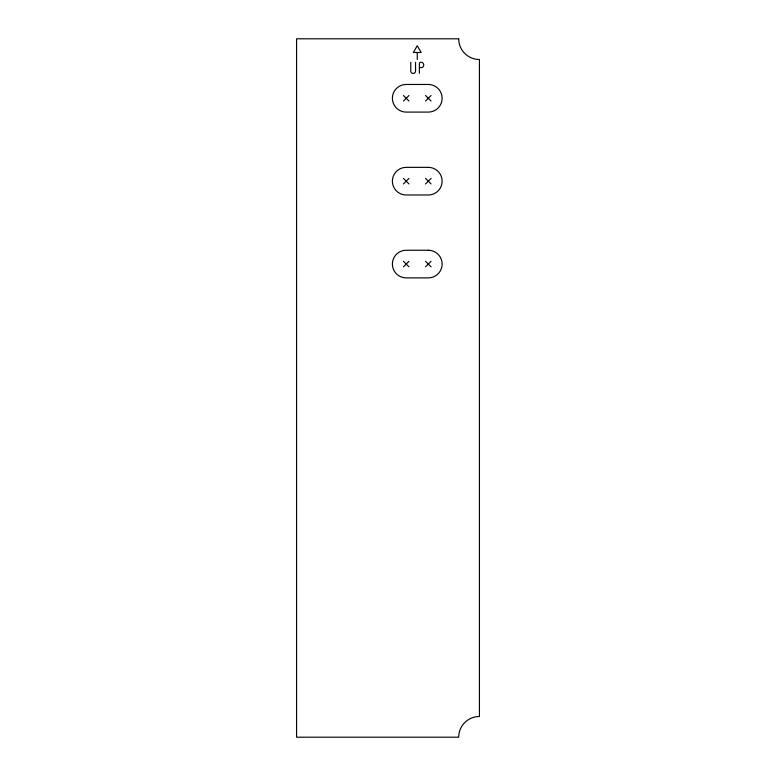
<?xml version="1.0" encoding="UTF-8"?>
<svg xmlns="http://www.w3.org/2000/svg" width="776" height="776" viewBox="0 0 776 776"><rect width="100%" height="100%" fill="white"/><g stroke="black" fill="none" stroke-linecap="round" stroke-linejoin="round"><path stroke-width="1.16" d="M403.442 101.045L408.962 95.516M425.549 101.045L431.068 95.516M403.442 183.941L408.962 178.412M425.549 183.941L431.068 178.412M403.442 266.837L408.962 261.308M425.549 266.837L431.068 261.308M416.984 52.487L413.346 52.487L417.255 45.706L421.164 52.487L417.255 52.487L417.255 59.519M419.661 67.619L421.087 67.619A2.667 2.667 0 0 0 423.745 64.951A2.667 2.667 0 0 0 421.087 62.284L420.679 62.284A1.3 1.3 0 0 0 419.38 63.583L419.38 73.342M425.549 95.516L431.068 101.045M403.442 95.516L408.962 101.045M425.549 178.412L431.068 183.941M403.442 178.412L408.962 183.941M425.549 261.308L431.068 266.837M403.442 261.308L408.962 266.837M415.548 62.284L415.548 71.072A2.386 2.386 0 0 1 413.152 73.458A2.386 2.386 0 0 1 410.766 71.072L410.766 62.284M458.703 38.8L296.568 38.8L296.568 737.2L458.703 737.2A20.719 20.719 0 0 1 479.432 716.481L479.432 59.519A20.719 20.719 0 0 1 458.703 38.8M428.303 84.458L406.207 84.458A13.813 13.813 0 0 0 392.384 98.28A13.813 13.813 0 0 0 406.207 112.093L428.303 112.093A13.813 13.813 0 0 0 442.126 98.28A13.813 13.813 0 0 0 428.303 84.458M428.303 167.354L406.207 167.354A13.813 13.813 0 0 0 392.384 181.177A13.813 13.813 0 0 0 406.207 194.989L428.303 194.989A13.813 13.813 0 0 0 442.126 181.177A13.813 13.813 0 0 0 428.303 167.354M428.303 250.25L406.207 250.25A13.813 13.813 0 0 0 392.384 264.073A13.813 13.813 0 0 0 406.207 277.886L428.303 277.886A13.813 13.813 0 0 0 442.126 264.073A13.813 13.813 0 0 0 428.303 250.25"/></g></svg>
